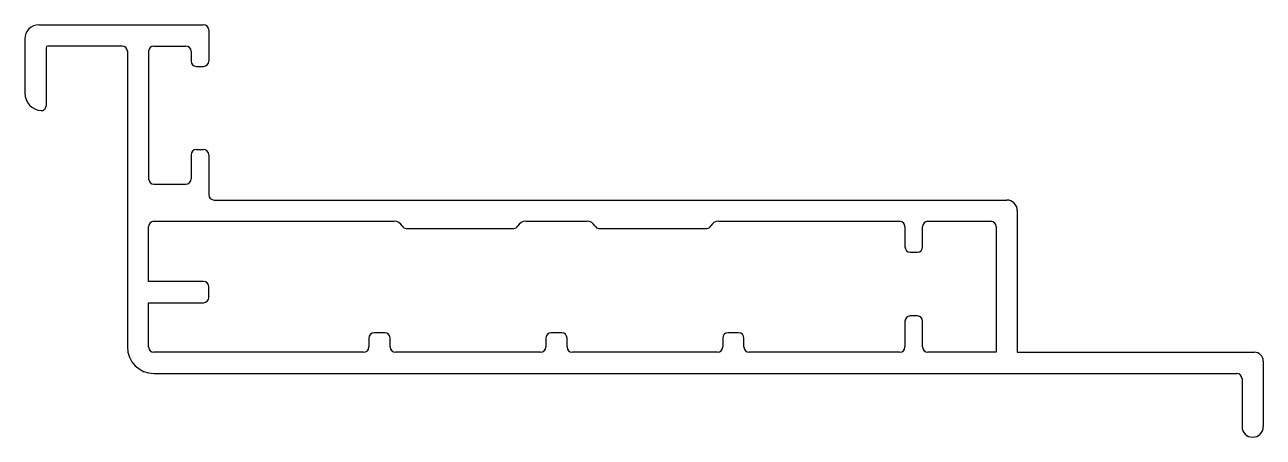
# Model space of a CAD drawing. Extents: x 1079.1 to 1149.1, y 631.4 to 654.7.
import ezdxf

# ---------------------------------------------------------------- set-up
doc = ezdxf.new("R2010")
doc.units = 0
doc.layers.get('0').update_dxf_attribs({"linetype": 'CONTINUOUS'})

msp = doc.modelspace()

# ---------------------------------------------------------------- linework, layer by layer
for p, q in [((1079.905, 654.718), (1089.205, 654.718)), ((1079.105, 653.918), (1079.105, 650.868)), ((1089.505, 654.418), (1089.505, 652.668)), ((1080.305, 653.418), (1080.305, 650.119)), ((1084.605, 653.518), (1080.405, 653.518)), ((1084.905, 653.218), (1084.905, 636.518)), ((1086.105, 653.218), (1086.105, 646.018)), ((1086.405, 653.518), (1088.205, 653.518)), ((1088.505, 653.218), (1088.505, 652.668)), ((1088.805, 652.368), (1089.205, 652.368)), ((1088.805, 647.668), (1089.205, 647.668)), ((1088.505, 647.368), (1088.505, 646.018)), ((1089.505, 647.368), (1089.505, 645.118)), ((1086.405, 645.718), (1088.205, 645.718)), ((1089.805, 644.818), (1134.605, 644.818)), ((1135.205, 644.218), (1135.205, 636.218)), ((1086.105, 640.218), (1086.105, 643.318)), ((1086.405, 643.618), (1099.991, 643.618)), ((1107.418, 643.618), (1110.891, 643.618)), ((1118.318, 643.618), (1128.555, 643.618)), ((1128.855, 643.318), (1128.855, 642.168)), ((1129.855, 642.168), (1129.855, 643.318)), ((1130.155, 643.618), (1133.705, 643.618)), ((1134.005, 643.318), (1134.005, 636.218)), ((1100.655, 643.218), (1106.755, 643.218)), ((1111.555, 643.218), (1117.655, 643.218)), ((1129.155, 641.868), (1129.555, 641.868)), ((1089.205, 640.218), (1086.105, 640.218)), ((1089.505, 639.318), (1089.505, 639.918)), ((1086.105, 636.518), (1086.105, 639.018)), ((1086.105, 639.018), (1089.205, 639.018)), ((1128.855, 637.968), (1128.855, 636.518)), ((1129.555, 638.268), (1129.155, 638.268)), ((1129.855, 636.518), (1129.855, 637.968)), ((1098.555, 637.018), (1098.555, 636.518)), ((1099.455, 637.318), (1098.855, 637.318)), ((1099.755, 636.518), (1099.755, 637.018)), ((1108.555, 637.018), (1108.555, 636.518)), ((1109.455, 637.318), (1108.855, 637.318)), ((1109.755, 636.518), (1109.755, 637.018)), ((1118.555, 637.018), (1118.555, 636.518)), ((1119.455, 637.318), (1118.855, 637.318)), ((1119.755, 636.518), (1119.755, 637.018)), ((1098.255, 636.218), (1086.405, 636.218)), ((1108.255, 636.218), (1100.055, 636.218)), ((1118.255, 636.218), (1110.055, 636.218)), ((1128.555, 636.218), (1120.055, 636.218)), ((1134.005, 636.218), (1130.155, 636.218)), ((1135.205, 636.218), (1148.605, 636.218)), ((1149.105, 635.718), (1149.105, 632.018)), ((1086.405, 635.018), (1147.605, 635.018)), ((1147.905, 634.718), (1147.905, 632.018))]:
    msp.add_line(p, q)
for centre, radius, start, end in [((1079.905, 653.918), 0.8, 90, 180), ((1089.205, 654.418), 0.3, 0, 90), ((1080.405, 653.418), 0.1, 90, 180), ((1084.605, 653.218), 0.3, 0, 90), ((1086.405, 653.218), 0.3, 90, 180), ((1088.205, 653.218), 0.3, 0, 90), ((1088.805, 652.668), 0.3, 180, 270), ((1089.205, 652.668), 0.3, 270, 0), ((1080.105, 650.868), 1, 180, 266.17745), ((1080.055, 650.119), 0.25, 266.17745, 0), ((1088.805, 647.368), 0.3, 90, 180), ((1089.205, 647.368), 0.3, 0, 90), ((1086.405, 646.018), 0.3, 180, 270), ((1088.205, 646.018), 0.3, 270, 0), ((1089.805, 645.118), 0.3, 180, 270), ((1134.605, 644.218), 0.6, 0, 90), ((1086.405, 643.318), 0.3, 90, 180), ((1099.991, 643.118), 0.5, 27.81814, 90), ((1100.655, 643.468), 0.25, 207.81814, 270), ((1106.755, 643.468), 0.25, 270, 332.18186), ((1107.418, 643.118), 0.5, 90, 152.18186), ((1110.891, 643.118), 0.5, 27.81814, 90), ((1111.555, 643.468), 0.25, 207.81814, 270), ((1117.655, 643.468), 0.25, 270, 332.18186), ((1118.318, 643.118), 0.5, 90, 152.18186), ((1128.555, 643.318), 0.3, 0, 90), ((1130.155, 643.318), 0.3, 90, 180), ((1133.705, 643.318), 0.3, 0, 90), ((1129.155, 642.168), 0.3, 180, 270), ((1129.555, 642.168), 0.3, 270, 0), ((1089.205, 639.918), 0.3, 0, 90), ((1089.205, 639.318), 0.3, 270, 0), ((1129.155, 637.968), 0.3, 90, 180), ((1129.555, 637.968), 0.3, 0, 90), ((1098.855, 637.018), 0.3, 90, 180), ((1099.455, 637.018), 0.3, 0, 90), ((1108.855, 637.018), 0.3, 90, 180), ((1109.455, 637.018), 0.3, 0, 90), ((1118.855, 637.018), 0.3, 90, 180), ((1119.455, 637.018), 0.3, 0, 90), ((1086.405, 636.518), 1.5, 180, 270), ((1086.405, 636.518), 0.3, 180, 270), ((1098.255, 636.518), 0.3, 270, 0), ((1100.055, 636.518), 0.3, 180, 270), ((1108.255, 636.518), 0.3, 270, 0), ((1110.055, 636.518), 0.3, 180, 270), ((1118.255, 636.518), 0.3, 270, 0), ((1120.055, 636.518), 0.3, 180, 270), ((1128.555, 636.518), 0.3, 270, 0), ((1130.155, 636.518), 0.3, 180, 270), ((1148.605, 635.718), 0.5, 0, 90), ((1147.605, 634.718), 0.3, 0, 90), ((1148.505, 632.018), 0.6, 180, 0)]:
    msp.add_arc(centre, radius, start, end)

doc.saveas('drawing.dxf')
